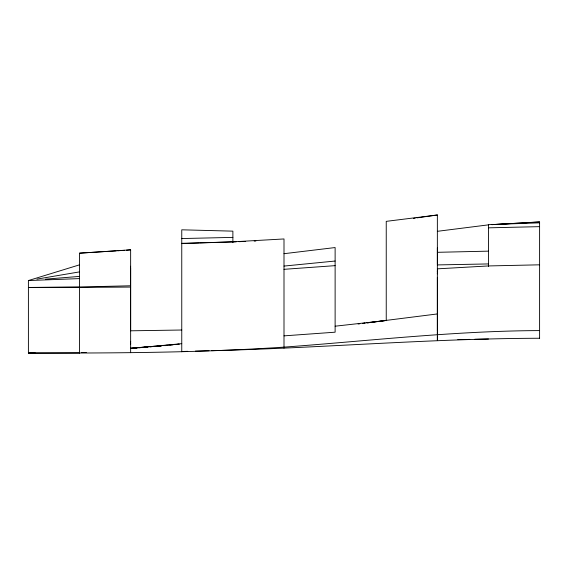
<?xml version="1.0" encoding="UTF-8"?>
<svg xmlns="http://www.w3.org/2000/svg" width="568" height="568" viewBox="0 0 568 568"><rect width="100%" height="100%" fill="white"/><g stroke="black" fill="none" stroke-linecap="round" stroke-linejoin="round"><path stroke-width="0.85" d="M130.64 348.468L181.76 343.661M130.64 344.066L130.64 343.136M130.64 342.206L130.64 341.276M130.64 266.243L130.64 330.81L181.76 330.015M126.38 250.218L130.64 249.835L79.52 253.179M437.36 339.65L437.36 338.642M437.36 337.64L437.36 336.632M437.36 333.544L437.36 332.315M437.36 331.087L437.36 329.859M437.36 329.688L437.36 277.34M437.36 273.868L437.36 272.86M437.36 271.859L437.36 270.851M437.36 264.51L437.36 247.882M386.24 320.686L386.24 221.357L437.36 214.981L421.172 217.267M539.6 330.597C454.123 330.881 369.143 340.885 284 347.126C198.928 352.834 113.628 353.126 28.4 353.069L28.4 280.549L79.52 264.837M36.92 279.108L79.52 271.887M413.504 218.368L415.208 218.126M416.912 217.878L420.32 217.388M358.124 324.016L359.828 323.788M362.384 323.44L364.94 323.1M366.644 322.865L437.36 313.941M363.236 323.476L364.94 323.249M367.496 322.922L369.2 322.695M371.756 322.361L386.24 320.48L335.12 326.195M437.36 231.318L488.48 224.85M284 253.697L335.12 247.556L335.12 332.188L284 335.865M284 266.072L335.12 261.039M131.492 348.489L136.604 348.028M139.16 347.793L142.568 347.488M144.272 347.332L147.68 347.027M150.236 346.792L154.496 346.409L150.236 346.75M157.052 346.182L161.312 345.798M163.016 345.642L167.276 345.259M169.832 345.024L173.24 344.719L130.64 348.219L147.68 346.941M175.796 344.492L179.204 344.18L174.944 344.52M45.44 279.165L79.52 276.396M157.904 346.168L161.312 345.912M164.72 345.656L167.276 345.465M284 269.324L335.12 265.646M116.156 250.864L79.52 253.158L79.52 353.026M117.86 250.758L124.676 250.325M437.36 268.841L488.48 265.938L539.6 264.816M539.6 222.003L491.888 224.644L539.6 221.903L539.6 338.656M211.58 350.669C320.977 348.085 430.132 338.514 539.6 338.258M236.288 241.783L199.652 242.82M238.844 241.684L245.66 241.428M254.18 241.102L255.884 241.038M28.4 280.549L79.52 278.597M79.52 352.913L28.4 353.069L30.104 353.005M539.6 222.834L488.48 224.644L488.48 266.435M181.76 243.601L232.88 241.833L284 238.951L284 348.141M181.76 243.31L198.8 242.841M181.76 351.486L187.724 351.322M195.392 351.109L209.024 350.733M488.48 227.832L539.6 226.646M130.64 285.775L79.52 286.996L28.4 287.451L79.52 287.294M81.224 352.572L86.336 352.451M181.76 238.553L232.88 237.388M437.36 252.313L488.48 251.148M437.36 264.922L488.48 263.928M457.808 339.614L469.736 339.38M474.848 339.281L488.48 339.018M28.4 353.069L35.216 353.012M79.52 287.401L130.64 287.067M437.36 215.031L437.36 340.651M130.64 249.927L130.64 266.392M232.88 242.664L232.88 231.148L181.76 229.806L181.76 351.777M130.64 267.826L130.64 352.685"/></g></svg>
